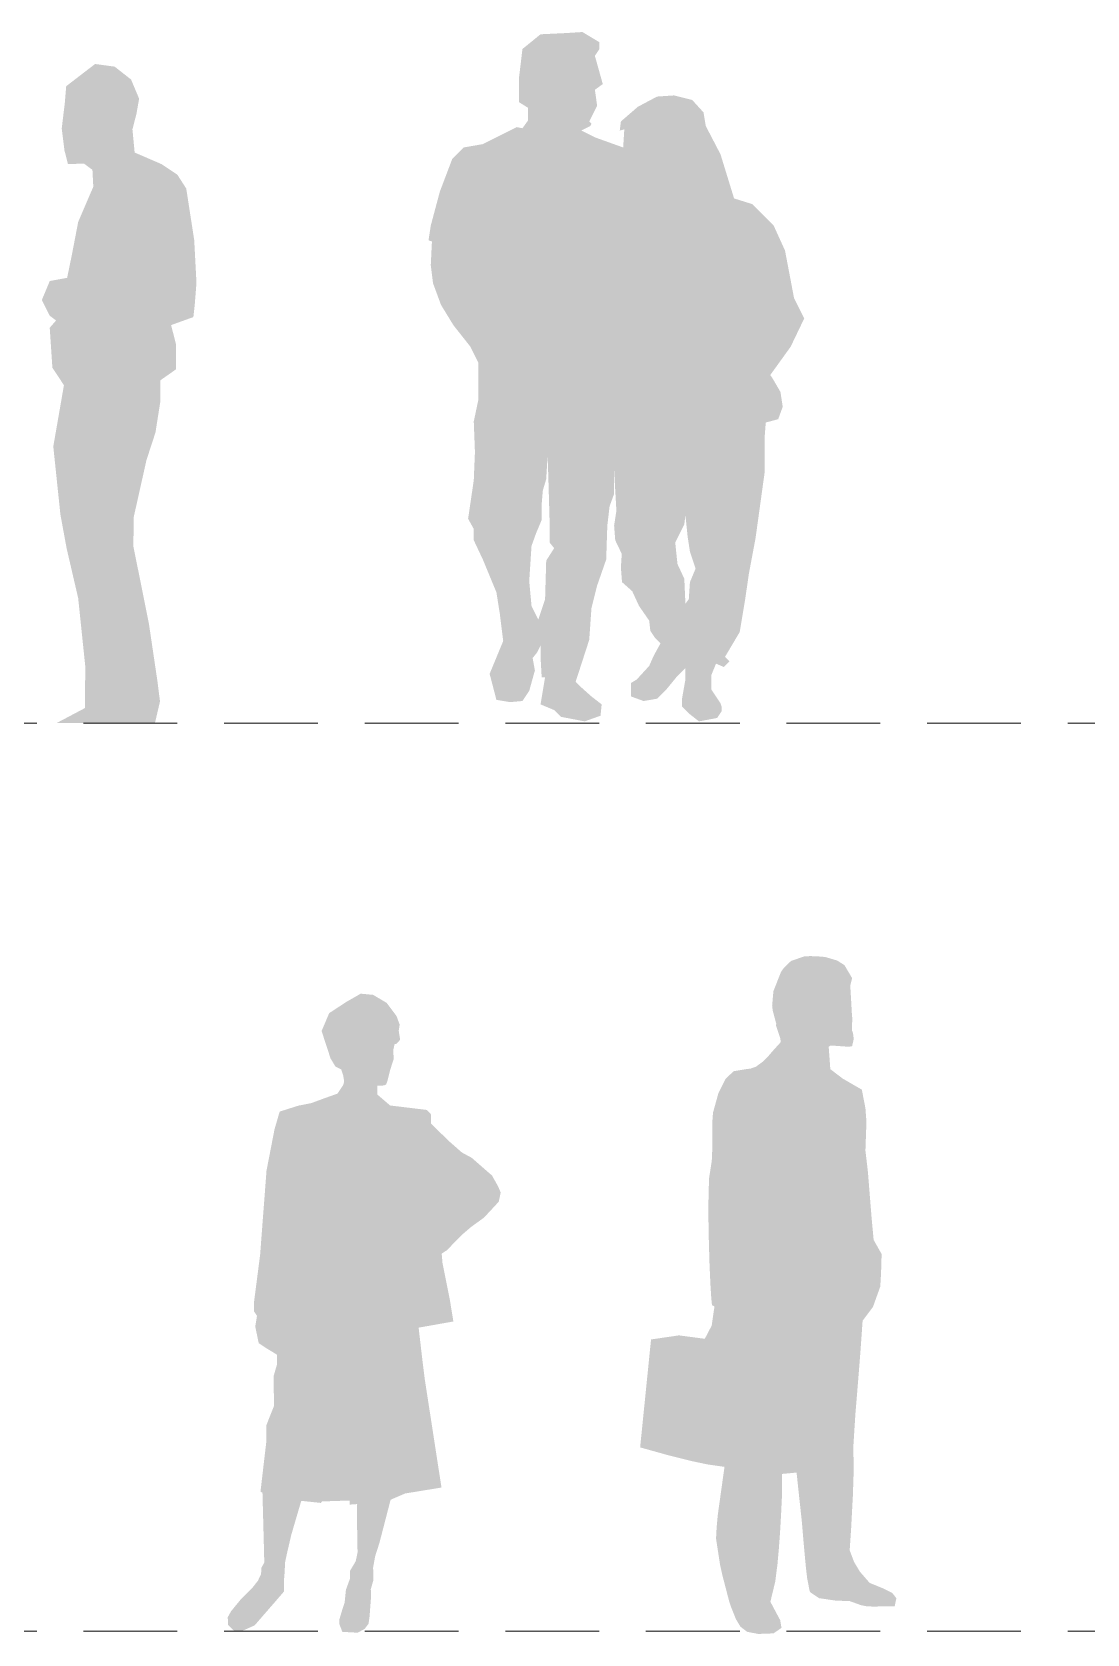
# Model space of a CAD drawing. Header units: millimetres. Extents: x 236 to 248.7, y 149.2 to 166.6.
# Drawn here: x 242.194 to 245.007, y 162.323 to 166.593 of the extents above; entities that cross this region are included whole.
import ezdxf

# ---------------------------------------------------------------- set-up
doc = ezdxf.new("R2010")
doc.units = ezdxf.units.MM
doc.linetypes.add('TRATTEGGIATA2', pattern=[0.375, 0.25, -0.125])
doc.layers.add('FIGURE_PERSONE', color=252, linetype='Continuous', lineweight=0)

msp = doc.modelspace()

# ---------------------------------------------------------------- hatches: boundary and pattern name
at = {"layer": 'FIGURE_PERSONE', "linetype": 'Continuous'}
for points in [[(244.0297, 164.8048), (244.0299, 164.8039), (244.0058, 164.8401), (244.0058, 164.8794), (244.0179, 164.9095), (244.039, 164.9005), (244.0541, 164.9156), (244.042, 164.9276), (244.0813, 164.994), (244.0963, 165.0846), (244.1054, 165.1479), (244.1235, 165.2445), (244.1477, 165.4195), (244.1477, 165.5131), (244.1507, 165.5523), (244.1839, 165.5613), (244.1959, 165.5945), (244.1899, 165.6338), (244.1688, 165.67), (244.1627, 165.679), (244.2171, 165.7545), (244.2533, 165.8299), (244.2261, 165.8842), (244.202, 166.011), (244.1718, 166.0774), (244.1145, 166.1347), (244.0662, 166.1498), (244.0299, 166.2675), (243.9907, 166.3429), (243.9847, 166.3791), (243.9545, 166.4123), (243.9062, 166.4244), (243.8609, 166.4214), (243.8096, 166.3942), (243.7643, 166.355), (243.7613, 166.3308), (243.7734, 166.3339), (243.7704, 166.2856), (243.6949, 166.3127), (243.6587, 166.3308), (243.6828, 166.3429), (243.6858, 166.349), (243.6798, 166.355), (243.7009, 166.3972), (243.6949, 166.4395), (243.716, 166.4546), (243.6949, 166.53), (243.707, 166.5481), (243.707, 166.5662), (243.6617, 166.5934), (243.6134, 166.5904), (243.55, 166.5874), (243.5017, 166.5481), (243.4927, 166.4727), (243.4927, 166.4063), (243.5168, 166.3912), (243.5168, 166.358), (243.5017, 166.3369), (243.4866, 166.3399), (243.3961, 166.2946), (243.3448, 166.2856), (243.3146, 166.2554), (243.2814, 166.1679), (243.2572, 166.0774), (243.2512, 166.0381), (243.2603, 166.0351), (243.2572, 165.9717), (243.2633, 165.9235), (243.2844, 165.8661), (243.3176, 165.8118), (243.3629, 165.7545), (243.384, 165.7122), (243.384, 165.6126), (243.3719, 165.5553), (243.375, 165.4738), (243.3719, 165.3984), (243.3568, 165.2958), (243.3719, 165.2686), (243.3719, 165.2385), (243.3961, 165.1872), (243.4323, 165.0996), (243.4414, 165.0423), (243.4504, 164.9699), (243.4142, 164.8824), (243.4323, 164.813), (243.4685, 164.8069), (243.5017, 164.8099), (243.5198, 164.8371), (243.5349, 164.8914), (243.5289, 164.9246), (243.541, 164.9397), (243.55, 164.9578), (243.544, 165.0272), (243.5259, 165.0634), (243.5198, 165.1298), (243.5259, 165.2234), (243.5379, 165.2566), (243.553, 165.2928), (243.553, 165.335), (243.5561, 165.3712), (243.5651, 165.4014), (243.5689, 165.4648), (243.5711, 165.3954), (243.5742, 165.2867), (243.5742, 165.2324), (243.5862, 165.2173), (243.5651, 165.1841), (243.5621, 165.0815), (243.544, 165.0272), (243.55, 164.9578), (243.55, 164.9276), (243.553, 164.8733), (243.5621, 164.8733), (243.55, 164.8009), (243.5862, 164.7858), (243.6044, 164.7677), (243.6677, 164.7556), (243.71, 164.7707), (243.713, 164.8009), (243.6858, 164.822), (243.6587, 164.8462), (243.6436, 164.8612), (243.6798, 164.9729), (243.6858, 165.0574), (243.7009, 165.1177), (243.7251, 165.1872), (243.7281, 165.2777), (243.7341, 165.329), (243.7462, 165.3622), (243.7462, 165.4255), (243.7523, 165.3169), (243.7462, 165.2777), (243.7492, 165.2385), (243.7666, 165.2022), (243.7643, 165.166), (243.7673, 165.1268), (243.7945, 165.1027), (243.8126, 165.0634), (243.8398, 165.0242), (243.8428, 164.997), (243.8549, 164.9789), (243.87, 164.9638), (243.8519, 164.9307), (243.8398, 164.9035), (243.8066, 164.8673), (243.7915, 164.8582), (243.7915, 164.822), (243.8247, 164.8099), (243.8609, 164.816), (243.8851, 164.8401), (243.9122, 164.8733), (243.9364, 164.8975), (243.9364, 165.0695), (243.9334, 165.1359), (243.9152, 165.1751), (243.9092, 165.2324), (243.9334, 165.2807), (243.9364, 165.3048), (243.9424, 165.2475), (243.9484, 165.2083), (243.9635, 165.163), (243.9484, 165.1268), (243.9454, 165.0815), (243.9364, 165.0695), (243.9364, 164.8975), (243.9364, 164.8673), (243.9273, 164.816), (243.9273, 164.7949), (243.9454, 164.7768), (243.9726, 164.7556), (244.0209, 164.7647), (244.033, 164.7828), (244.033, 164.7949)], [(244.376, 164.0514), (244.381, 164.0711), (244.3605, 164.1058), (244.3413, 164.1179), (244.3121, 164.1267), (244.2998, 164.1285), (244.2707, 164.1298), (244.2539, 164.1293), (244.2182, 164.1169), (244.1995, 164.0991), (244.1914, 164.0878), (244.171, 164.0361), (244.1677, 163.9969), (244.1692, 163.9848), (244.1786, 163.9495), (244.1779, 163.9447), (244.1896, 163.9099), (244.1905, 163.9003), (244.1723, 163.8803), (244.1585, 163.8644), (244.1444, 163.8497), (244.1246, 163.835), (244.1102, 163.8299), (244.1, 163.8287), (244.0652, 163.823), (244.0436, 163.8029), (244.0244, 163.7645), (244.01, 163.7126), (244.0085, 163.6925), (244.0082, 163.6484), (244.0085, 163.6256), (244.0067, 163.5839), (243.9995, 163.538), (243.998, 163.4915), (243.9977, 163.433), (243.9989, 163.3694), (244.0007, 163.3076), (244.0031, 163.2539), (244.0055, 163.2158), (244.0073, 163.1993), (244.0139, 163.196), (244.0064, 163.1447), (243.9881, 163.1096), (243.9191, 163.1187), (243.8447, 163.1078), (243.8156, 162.8201), (243.8864, 162.8003), (243.9506, 162.7841), (243.9959, 162.7745), (244.0406, 162.7682), (244.0319, 162.7058), (244.0226, 162.6392), (244.0196, 162.6062), (244.0181, 162.5768), (244.0289, 162.5063), (244.0349, 162.4796), (244.0532, 162.4091), (244.058, 162.395), (244.0709, 162.3626), (244.0832, 162.3421), (244.1009, 162.3284), (244.1306, 162.3227), (244.1714, 162.3242), (244.1927, 162.3389), (244.1891, 162.3596), (244.1786, 162.3791), (244.163, 162.4085), (244.1759, 162.4619), (244.1819, 162.5087), (244.1855, 162.5486), (244.1888, 162.5939), (244.1915, 162.6407), (244.1936, 162.6848), (244.1942, 162.7223), (244.1936, 162.7493), (244.2329, 162.7529), (244.2386, 162.6989), (244.2467, 162.6245), (244.2497, 162.5891), (244.2521, 162.5609), (244.2578, 162.4991), (244.2611, 162.4712), (244.2677, 162.437), (244.2695, 162.4337), (244.2929, 162.4181), (244.3376, 162.4115), (244.3745, 162.4103), (244.4045, 162.3995), (244.4189, 162.3965), (244.4375, 162.3956), (244.4633, 162.3962), (244.4846, 162.3965), (244.4945, 162.3965), (244.499, 162.4178), (244.4885, 162.4316), (244.4642, 162.4439), (244.4276, 162.4589), (244.4021, 162.4883), (244.3862, 162.5147), (244.3745, 162.5459), (244.3784, 162.6041), (244.3829, 162.689), (244.3844, 162.731), (244.3853, 162.767), (244.3841, 162.8204), (244.3898, 162.9098), (244.3943, 162.9641), (244.3988, 163.0199), (244.403, 163.0727), (244.409, 163.1576), (244.4366, 163.1945), (244.4561, 163.2488), (244.4582, 163.2845), (244.4597, 163.3355), (244.4384, 163.3733), (244.4327, 163.4351), (244.4231, 163.5548), (244.4165, 163.6112), (244.4192, 163.688), (244.4165, 163.7243), (244.4069, 163.7738), (244.3814, 163.7885), (244.3556, 163.8035), (244.3229, 163.8284), (244.3185, 163.8885), (244.324, 163.8915), (244.3695, 163.8883), (244.3809, 163.8892), (244.3853, 163.9089), (244.3835, 163.924), (244.381, 163.9307), (244.3812, 163.967), (244.3805, 163.9739), (244.3783, 164.0127)], [(243.3403, 163.6062), (243.3046, 163.6375), (243.2577, 163.6836), (243.2578, 163.7079), (243.2468, 163.7197), (243.1488, 163.7316), (243.1149, 163.7606), (243.1147, 163.7845), (243.1209, 163.7847), (243.1288, 163.7848), (243.1339, 163.7853), (243.1382, 163.7879), (243.1414, 163.7962), (243.1458, 163.8137), (243.1485, 163.8245), (243.1543, 163.8436), (243.1585, 163.8561), (243.1569, 163.8781), (243.1609, 163.8959), (243.1647, 163.8951), (243.1755, 163.9067), (243.1717, 163.9312), (243.1743, 163.9471), (243.1658, 163.9701), (243.1398, 164.0049), (243.1036, 164.0265), (243.0703, 164.0297), (243.0317, 164.0075), (242.9863, 163.9778), (242.966, 163.9301), (242.9777, 163.8945), (242.99, 163.8567), (243.0031, 163.8352), (243.0185, 163.8275), (243.0234, 163.8126), (243.0262, 163.7966), (243.0239, 163.7866), (243.0083, 163.7632), (242.971, 163.7499), (242.9383, 163.7378), (242.9044, 163.7312), (242.8542, 163.7153), (242.8404, 163.6678), (242.8295, 163.6115), (242.8191, 163.558), (242.8145, 163.4972), (242.8087, 163.4212), (242.8021, 163.3338), (242.7859, 163.2085), (242.7859, 163.1827), (242.7937, 163.171), (242.7891, 163.1421), (242.7937, 163.12), (242.7983, 163.0979), (242.8204, 163.0833), (242.8471, 163.0672), (242.8472, 163.0415), (242.8379, 163.0098), (242.8385, 162.9704), (242.8392, 162.931), (242.8332, 162.9159), (242.8186, 162.8789), (242.8185, 162.8342), (242.8156, 162.8097), (242.8107, 162.7679), (242.803, 162.7017), (242.8083, 162.6997), (242.8087, 162.6857), (242.8092, 162.6658), (242.8099, 162.6403), (242.8108, 162.6064), (242.8119, 162.5637), (242.8128, 162.5277), (242.8132, 162.5131), (242.8055, 162.4992), (242.8046, 162.4824), (242.8018, 162.4766), (242.7963, 162.4647), (242.7817, 162.4461), (242.7488, 162.4128), (242.7327, 162.3932), (242.7304, 162.3903), (242.7246, 162.3832), (242.7157, 162.3674), (242.7167, 162.3465), (242.7315, 162.3319), (242.7552, 162.3313), (242.7873, 162.3454), (242.8142, 162.3764), (242.8396, 162.4056), (242.8659, 162.436), (242.8659, 162.4683), (242.8673, 162.4855), (242.8688, 162.5146), (242.8742, 162.5397), (242.8851, 162.5866), (242.8984, 162.6321), (242.9118, 162.6775), (242.9641, 162.672), (242.9669, 162.676), (243.0407, 162.6784), (243.0411, 162.6675), (243.0609, 162.6689), (243.0601, 162.6374), (243.0613, 162.579), (243.0619, 162.5396), (243.057, 162.5165), (243.0414, 162.4904), (243.0415, 162.4696), (243.0309, 162.4405), (243.0275, 162.4069), (243.0218, 162.3892), (243.0131, 162.3605), (243.0131, 162.3497), (243.0213, 162.3283), (243.0419, 162.3271), (243.0625, 162.326), (243.0807, 162.3361), (243.0911, 162.3498), (243.0939, 162.3685), (243.0956, 162.3919), (243.0982, 162.4258), (243.0972, 162.4418), (243.1044, 162.4669), (243.1034, 162.4996), (243.1088, 162.5296), (243.1201, 162.5649), (243.1314, 162.6084), (243.1501, 162.6805), (243.1889, 162.6972), (243.2858, 162.713), (243.2748, 162.784), (243.2582, 162.8917), (243.2414, 163.0004), (243.2347, 163.0541), (243.2248, 163.1393), (243.3175, 163.1557), (243.3081, 163.2133), (243.3013, 163.2474), (243.2972, 163.2679), (243.2885, 163.3118), (243.2863, 163.3366), (243.2994, 163.3451), (243.3206, 163.3665), (243.3421, 163.3883), (243.3647, 163.4077), (243.3989, 163.4324), (243.4188, 163.4537), (243.4386, 163.4751), (243.4436, 163.4996), (243.4372, 163.5151), (243.4205, 163.5449), (243.3968, 163.5655), (243.3665, 163.592)]]:
    msp.add_hatch(color=252, dxfattribs=at).paths.add_polyline_path(points)
msp.add_hatch(color=252, dxfattribs=at).paths.add_polyline_path([(242.2873, 165.938), (242.3002, 166.0007), (242.3168, 166.0872), (242.3571, 166.1809), (242.3548, 166.226), (242.3322, 166.2426), (242.2895, 166.2414), (242.2801, 166.2782), (242.2729, 166.3363), (242.2812, 166.4051), (242.2848, 166.449), (242.3619, 166.5082), (242.4141, 166.5011), (242.4579, 166.4667), (242.4793, 166.4157), (242.4722, 166.3754), (242.4615, 166.3339), (242.4674, 166.2722), (242.5386, 166.2414), (242.5813, 166.213), (242.605, 166.1762), (242.6263, 166.0386), (242.6323, 165.9248), (242.6275, 165.8643), (242.624, 165.8335), (242.5647, 165.8121), (242.5775, 165.7613), (242.5775, 165.694), (242.5355, 165.6645), (242.5355, 165.6056), (242.5229, 165.5257), (242.4989, 165.4522), (242.4651, 165.301), (242.4639, 165.2227), (242.5054, 165.0164), (242.5279, 164.8646), (242.535, 164.8088), (242.5216, 164.7514), (242.2597, 164.7514), (242.3346, 164.791), (242.3358, 164.9013), (242.3168, 165.084), (242.286, 165.2168), (242.2694, 165.3069), (242.2504, 165.4884), (242.2788, 165.6519), (242.248, 165.6983), (242.2409, 165.805), (242.2578, 165.8244), (242.241, 165.837), (242.2199, 165.8791), (242.241, 165.9296)], flags=0)

# ---------------------------------------------------------------- linework, layer by layer
at = {"layer": 'FIGURE_PERSONE', "color": 252, "linetype": 'TRATTEGGIATA2'}
for p, q in [((235.9562, 164.7512), (248.6528, 164.7512)), ((235.9562, 162.3303), (248.6528, 162.3303))]:
    msp.add_line(p, q, dxfattribs=at)

doc.saveas('drawing.dxf')
